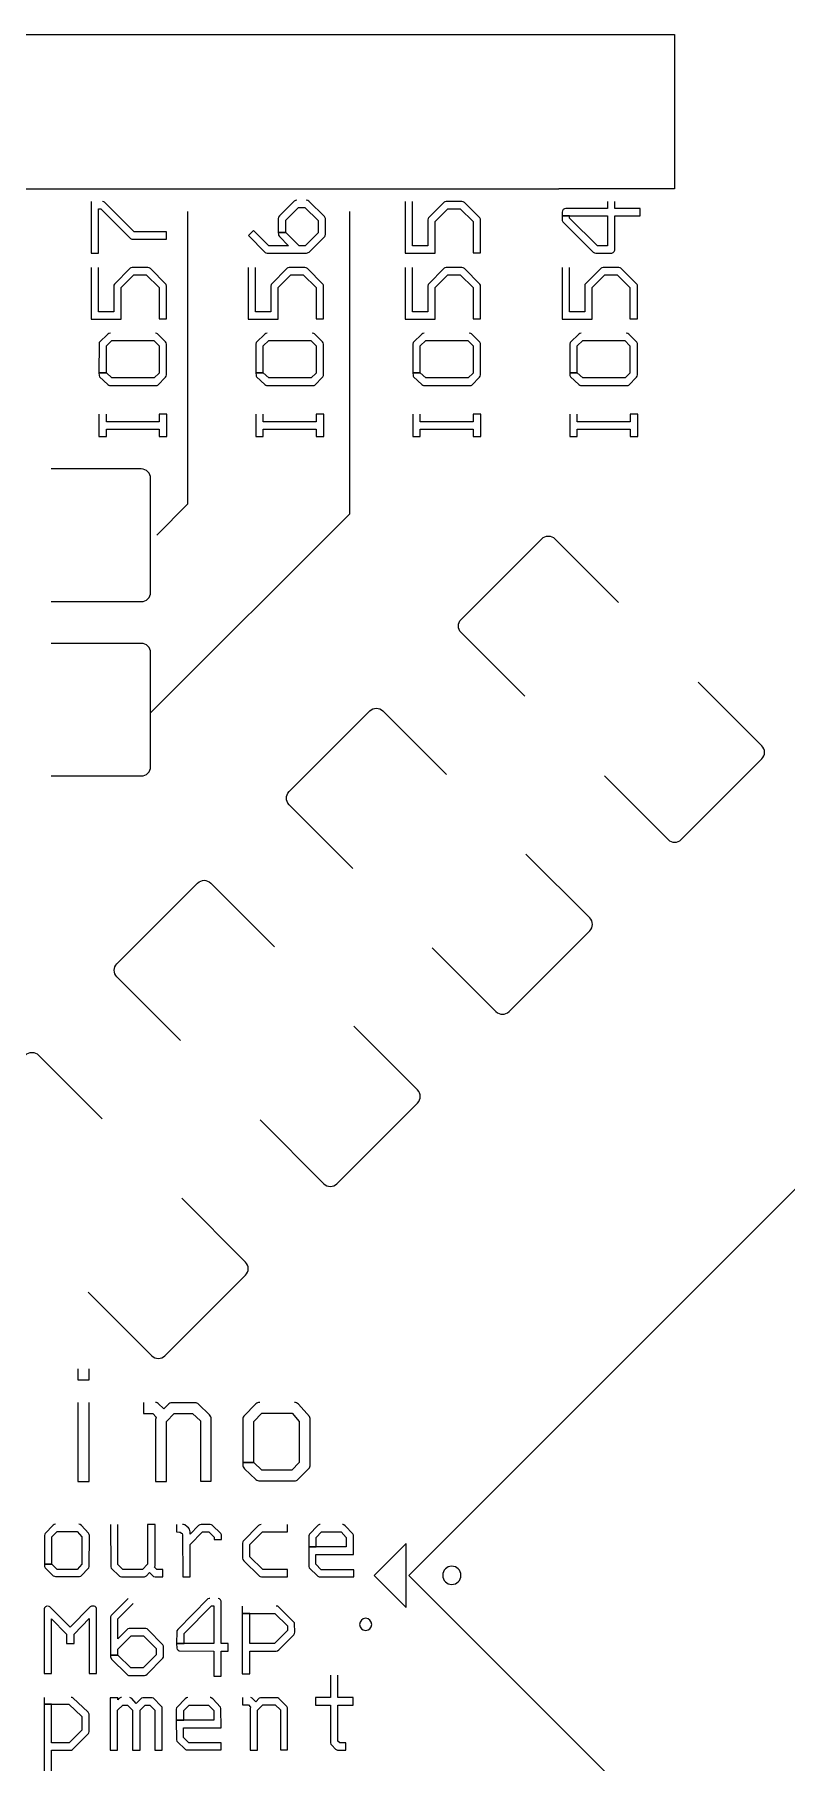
# Model space of a CAD drawing. Extents: x -1 to 99, y 1 to 53.
# Drawn here: x 53.23 to 65.62, y 23.59 to 52.06 of the extents above; entities that cross this region are included whole.
import ezdxf

# ---------------------------------------------------------------- set-up
doc = ezdxf.new("R2010")
doc.units = 0
doc.layers.add('gto', color=1, linetype='CONTINUOUS')

msp = doc.modelspace()

# ---------------------------------------------------------------- linework, layer by layer
at = {"layer": 'gto', "color": 1}
for points in [[(43.454907, 49.523769), (43.454907, 52.063774), (63.774948, 52.063774), (63.774948, 49.523769), (61.869944, 49.523769)], [(43.454907, 49.523769), (61.869944, 49.523769)], [(54.164588, 49.313179), (54.164588, 48.462277), (54.286509, 48.462277), (54.286509, 49.191258), (54.322069, 49.191258), (54.8128, 48.702057), (54.83464, 48.691897), (55.406651, 48.690877), (55.406651, 48.812798), (54.87071, 48.812798), (54.382009, 49.303019), (54.371849, 49.308609), (54.347469, 49.313179)], [(57.553975, 49.336039), (57.530605, 49.331469), (57.510795, 49.318259), (57.264415, 49.076958), (57.251205, 49.055618), (57.246634, 49.033778), (57.246634, 48.802638), (57.368555, 48.802638), (57.368555, 49.005838), (57.579375, 49.214118), (57.683515, 49.214118), (57.901956, 48.998218), (57.901956, 48.795018), (57.688595, 48.584197), (57.589535, 48.584197), (57.368555, 48.802638), (57.246634, 48.802638), (57.248154, 48.767078), (57.251205, 48.755898), (57.264415, 48.736597), (57.416815, 48.584197), (57.091694, 48.584197), (56.837694, 48.835658), (56.753874, 48.751838), (57.032764, 48.471927), (57.042924, 48.466337), (57.066294, 48.462277), (57.713995, 48.462277), (57.754636, 48.480057), (58.014216, 48.738117), (58.019806, 48.748277), (58.023876, 48.772158), (58.022856, 49.034798), (58.014216, 49.056128), (58.006096, 49.066798), (57.752096, 49.318259), (57.731265, 49.331469), (57.708915, 49.336039)], [(59.338579, 49.313179), (59.338579, 48.462277), (59.83134, 48.462277), (59.83134, 48.985518), (60.03962, 49.191258), (60.24536, 49.191258), (60.456181, 48.982978), (60.456181, 48.467357), (60.578101, 48.467357), (60.577081, 49.019558), (60.568451, 49.041398), (60.313941, 49.295399), (60.294131, 49.308609), (60.270761, 49.313179), (60.01422, 49.313179), (59.99034, 49.308609), (59.9812, 49.303019), (59.721099, 49.041908), (59.714499, 49.031748), (59.709419, 49.008378), (59.709419, 48.584197), (59.460499, 48.584197), (59.460499, 49.313179)], [(62.672585, 49.310639), (62.672585, 49.198878), (61.986784, 49.198878), (61.963424, 49.193798), (61.943604, 49.178558), (61.930404, 49.159258), (61.925824, 49.137918), (61.925824, 49.076958), (62.672585, 49.076958), (62.672585, 48.584197), (62.507485, 48.584197), (62.047744, 49.036318), (62.047744, 49.076958), (61.925824, 49.076958), (61.926844, 48.997708), (61.935984, 48.975868), (62.438905, 48.480057), (62.459735, 48.466337), (62.482085, 48.462277), (62.745745, 48.463297), (62.756916, 48.466337), (62.767586, 48.471927), (62.784346, 48.489197), (62.793496, 48.510537), (62.794506, 49.076958), (63.211066, 49.076958), (63.211066, 49.198878), (62.794506, 49.198878), (62.794506, 49.310639)], [(58.420107, 49.149098), (58.420107, 44.160908), (55.1418, 40.882592)], [(55.753102, 49.149098), (55.753102, 44.323089), (55.2451, 43.815088)], [(54.164588, 48.223516), (54.164588, 47.372615), (54.657349, 47.372615), (54.657349, 47.895856), (54.86563, 48.101596), (55.07137, 48.101596), (55.282191, 47.893316), (55.282191, 47.380235), (55.404111, 47.380235), (55.404111, 47.918716), (55.399541, 47.942596), (55.393951, 47.951736), (55.13995, 48.205736), (55.12014, 48.218946), (55.09677, 48.223516), (54.84023, 48.223516), (54.81585, 48.218946), (54.8067, 48.213356), (54.546609, 47.952246), (54.536449, 47.930906), (54.535429, 47.494535), (54.286509, 47.494535), (54.286509, 48.223516)], [(56.751334, 48.223516), (56.751334, 47.372615), (57.244094, 47.372615), (57.244094, 47.895856), (57.452375, 48.101596), (57.658115, 48.101596), (57.868936, 47.893316), (57.868936, 47.380235), (57.990856, 47.380235), (57.989836, 47.931416), (57.986786, 47.942596), (57.981196, 47.951736), (57.726695, 48.205736), (57.707385, 48.218946), (57.683515, 48.223516), (57.426975, 48.223516), (57.403095, 48.218946), (57.393955, 48.213356), (57.133854, 47.952246), (57.127254, 47.942086), (57.122174, 47.918716), (57.122174, 47.494535), (56.873254, 47.494535), (56.873254, 48.223516)], [(59.338579, 48.223516), (59.338579, 47.372615), (59.83134, 47.372615), (59.83134, 47.895856), (60.03962, 48.101596), (60.24536, 48.101596), (60.456181, 47.893316), (60.456181, 47.380235), (60.578101, 47.380235), (60.577081, 47.931416), (60.568451, 47.951736), (60.313941, 48.205736), (60.294131, 48.218946), (60.270761, 48.223516), (60.01422, 48.223516), (59.99034, 48.218946), (59.9812, 48.213356), (59.721099, 47.952246), (59.714499, 47.942086), (59.709419, 47.918716), (59.709419, 47.494535), (59.460499, 47.494535), (59.460499, 48.223516)], [(61.925824, 48.223516), (61.925824, 47.372615), (62.418585, 47.372615), (62.418585, 47.895856), (62.626865, 48.101596), (62.832606, 48.101596), (63.043426, 47.893316), (63.043426, 47.380235), (63.165346, 47.380235), (63.164336, 47.931416), (63.160776, 47.942596), (63.155186, 47.951736), (62.892046, 48.213356), (62.881376, 48.218946), (62.858006, 48.223516), (62.601465, 48.223516), (62.577595, 48.218946), (62.567945, 48.213356), (62.316985, 47.961896), (62.301745, 47.942086), (62.296665, 47.918716), (62.296665, 47.494535), (62.047744, 47.494535), (62.047744, 48.223516)], [(54.479549, 47.144014), (54.455669, 47.139444), (54.436369, 47.126234), (54.302769, 46.996694), (54.296669, 46.987044), (54.292609, 46.974854), (54.291589, 46.486153), (54.413509, 46.486153), (54.413509, 46.933194), (54.504949, 47.022094), (55.19583, 47.022094), (55.282191, 46.933194), (55.282191, 46.483613), (55.20091, 46.404873), (54.502409, 46.404873), (54.413509, 46.486153), (54.291589, 46.486153), (54.292609, 46.445003), (54.302769, 46.423163), (54.436369, 46.298193), (54.456689, 46.282953), (54.466849, 46.278893), (55.22631, 46.277873), (55.251711, 46.281933), (55.262381, 46.287523), (55.388871, 46.415033), (55.400051, 46.434333), (55.404111, 46.458213), (55.404111, 46.958594), (55.399541, 46.981964), (55.386331, 47.001774), (55.255771, 47.133854), (55.24561, 47.139444), (55.22123, 47.144014)], [(57.066294, 47.144014), (57.042924, 47.139444), (57.023114, 47.126234), (56.890014, 46.996694), (56.883414, 46.987044), (56.878334, 46.961134), (56.878334, 46.486153), (57.000254, 46.486153), (57.000254, 46.933194), (57.091694, 47.022094), (57.782576, 47.022094), (57.868936, 46.933194), (57.868936, 46.483613), (57.787656, 46.404873), (57.089154, 46.404873), (57.000254, 46.486153), (56.878334, 46.486153), (56.879854, 46.445003), (56.883414, 46.433323), (56.890014, 46.423163), (57.023114, 46.298193), (57.043434, 46.282953), (57.053594, 46.278893), (57.813056, 46.277873), (57.838456, 46.281933), (57.849626, 46.287523), (57.975616, 46.415033), (57.982726, 46.424173), (57.990346, 46.445513), (57.990856, 46.958594), (57.986786, 46.981964), (57.973076, 47.001774), (57.843026, 47.133854), (57.832866, 47.139444), (57.807976, 47.144014)], [(59.653539, 47.144014), (59.630169, 47.139444), (59.610359, 47.126234), (59.477259, 46.996694), (59.470659, 46.987044), (59.465579, 46.961134), (59.465579, 46.486153), (59.587499, 46.486153), (59.587499, 46.933194), (59.678939, 47.022094), (60.369821, 47.022094), (60.456181, 46.933194), (60.456181, 46.483613), (60.374901, 46.404873), (59.676399, 46.404873), (59.587499, 46.486153), (59.465579, 46.486153), (59.467099, 46.445003), (59.470659, 46.433323), (59.477259, 46.423163), (59.610359, 46.298193), (59.630679, 46.282953), (59.640839, 46.278893), (60.400301, 46.277873), (60.425701, 46.281933), (60.436371, 46.287523), (60.562861, 46.415033), (60.574541, 46.434333), (60.578101, 46.458213), (60.577081, 46.970784), (60.568451, 46.992124), (60.430271, 47.133854), (60.420111, 47.139444), (60.395221, 47.144014)], [(62.240784, 47.144014), (62.217424, 47.139444), (62.197604, 47.126234), (62.064514, 46.996694), (62.057904, 46.987044), (62.052824, 46.961134), (62.052824, 46.486153), (62.174744, 46.486153), (62.174744, 46.933194), (62.266185, 47.022094), (62.957066, 47.022094), (63.043426, 46.933194), (63.043426, 46.483613), (62.962146, 46.404873), (62.263645, 46.404873), (62.174744, 46.486153), (62.052824, 46.486153), (62.054354, 46.445003), (62.057904, 46.433323), (62.064514, 46.423163), (62.197604, 46.298193), (62.217924, 46.282953), (62.228084, 46.278893), (62.987546, 46.277873), (63.012946, 46.281933), (63.023616, 46.287523), (63.150106, 46.415033), (63.161286, 46.434333), (63.165346, 46.458213), (63.164336, 46.970784), (63.155186, 46.992124), (63.025646, 47.126234), (63.007366, 47.139444), (62.982466, 47.144014)], [(54.291589, 45.807972), (54.291589, 45.437131), (54.413509, 45.437131), (54.413509, 45.561591), (55.284731, 45.561591), (55.284731, 45.437131), (55.409191, 45.437131), (55.409191, 45.807972), (55.284731, 45.807972), (55.284731, 45.683511), (54.413509, 45.683511), (54.413509, 45.807972)], [(56.878334, 45.807972), (56.878334, 45.437131), (57.000254, 45.437131), (57.000254, 45.561591), (57.871476, 45.561591), (57.871476, 45.437131), (57.995936, 45.437131), (57.995936, 45.807972), (57.871476, 45.807972), (57.871476, 45.683511), (57.000254, 45.683511), (57.000254, 45.807972)], [(59.465579, 45.807972), (59.465579, 45.437131), (59.587499, 45.437131), (59.587499, 45.561591), (60.458721, 45.561591), (60.458721, 45.437131), (60.583181, 45.437131), (60.583181, 45.807972), (60.458721, 45.807972), (60.458721, 45.683511), (59.587499, 45.683511), (59.587499, 45.807972)], [(62.052824, 45.807972), (62.052824, 45.437131), (62.174744, 45.437131), (62.174744, 45.561591), (63.045966, 45.561591), (63.045966, 45.437131), (63.170426, 45.437131), (63.170426, 45.807972), (63.045966, 45.807972), (63.045966, 45.683511), (62.174744, 45.683511), (62.174744, 45.807972)], [(54.9893, 44.90419), (53.504317, 44.90419)], [(55.1417, 42.871366), (55.1417, 44.75179)], [(60.260551, 42.422985), (61.590213, 43.752648)], [(61.805734, 43.752648), (62.855776, 42.702615)], [(53.504317, 42.718965), (54.9893, 42.718965)], [(61.310583, 41.157422), (60.260551, 42.207464)], [(54.9894, 42.030324), (53.504417, 42.030324)], [(55.1418, 39.99751), (55.1418, 41.877924)], [(65.21569, 40.342691), (64.165658, 41.392733)], [(57.424205, 39.586639), (58.753868, 40.916302)], [(58.969388, 40.916302), (60.01943, 39.86626)], [(63.886028, 38.797508), (65.21569, 40.12717)], [(53.504417, 39.84511), (54.9894, 39.84511)], [(62.620465, 39.84754), (63.670507, 38.797508)], [(58.474237, 38.321077), (57.424205, 39.371119)], [(62.379345, 37.506345), (61.329303, 38.556387)], [(54.587729, 36.750364), (55.917392, 38.080026)], [(56.132912, 38.080026), (57.182954, 37.029994)], [(61.049682, 35.961162), (62.379345, 37.290825)], [(59.78412, 37.011194), (60.834162, 35.961162)], [(55.637761, 35.484801), (54.587729, 36.534843)], [(59.399309, 26.670053), (68.834128, 36.104872), (78.268957, 26.670053), (68.834128, 17.235224), (59.399309, 26.670053)], [(59.542869, 34.670069), (58.492837, 35.720111)], [(53.296567, 35.24373), (54.346609, 34.193698)], [(56.947644, 34.174928), (57.997686, 33.124886)], [(58.213206, 33.124886), (59.542869, 34.454559)], [(56.706523, 31.833774), (55.656481, 32.883816)], [(55.376851, 30.288591), (56.706523, 31.618253)], [(54.111298, 31.338633), (55.16134, 30.288591)], [(53.943098, 30.07518), (53.943098, 29.88976), (54.128518, 29.88976), (54.128518, 30.07518)], [(53.943098, 29.518919), (53.943098, 28.215896), (54.128518, 28.215896), (54.128518, 29.518919)], [(55.02768, 29.518919), (55.02768, 29.338579), (55.17754, 29.338579), (55.23342, 29.277619), (55.22072, 29.239518), (55.22072, 28.218436), (55.403601, 28.218436), (55.403601, 29.203448), (55.530601, 29.338579), (55.835402, 29.338579), (55.967482, 29.214118), (55.967482, 28.223516), (56.140202, 28.223516), (56.140202, 29.249678), (56.138682, 29.266949), (56.133602, 29.283209), (56.124452, 29.298449), (56.112262, 29.313179), (55.934462, 29.490979), (55.921252, 29.500629), (55.906522, 29.507739), (55.890772, 29.512319), (55.873502, 29.513839), (55.495041, 29.513839), (55.476751, 29.511809), (55.460501, 29.507239), (55.445261, 29.499109), (55.431541, 29.488439), (55.357881, 29.414779), (55.266951, 29.503169), (55.253231, 29.511809), (55.23799, 29.516889), (55.22072, 29.518919)], [(56.940304, 29.520949), (56.921514, 29.519939), (56.904744, 29.515359), (56.891034, 29.508249), (56.879344, 29.498599), (56.678173, 29.292859), (56.668523, 29.277619), (56.662933, 29.262379), (56.660903, 29.246628), (56.660903, 28.530857), (56.843784, 28.530857), (56.843784, 29.206498), (56.975864, 29.341119), (57.473705, 29.341119), (57.590545, 29.206498), (57.590545, 28.530857), (57.468625, 28.401317), (56.975864, 28.401317), (56.843784, 28.530857), (56.660903, 28.530857), (56.660903, 28.492757), (56.662933, 28.472947), (56.668013, 28.455677), (56.676653, 28.439927), (56.688843, 28.426207), (56.879344, 28.248916), (56.893064, 28.239776), (56.907284, 28.233676), (56.923544, 28.229616), (57.528065, 28.229616), (57.545845, 28.233676), (57.559555, 28.239776), (57.748025, 28.429257), (57.759206, 28.443477), (57.767336, 28.458717), (57.771906, 28.474977), (57.773426, 28.492757), (57.772416, 29.256279), (57.767836, 29.271519), (57.760726, 29.285239), (57.580385, 29.490979), (57.564635, 29.504189), (57.548385, 29.513839), (57.530605, 29.519429), (57.511805, 29.520949)], [(53.577337, 27.512315), (53.553467, 27.508255), (53.536697, 27.497075), (53.403607, 27.359915), (53.396997, 27.349755), (53.391917, 27.329435), (53.391917, 26.851914), (53.513837, 26.851914), (53.513837, 27.304035), (53.600197, 27.392935), (53.932938, 27.392935), (54.011678, 27.304035), (54.011678, 26.851914), (53.930398, 26.765554), (53.600197, 26.765554), (53.513837, 26.851914), (53.391917, 26.851914), (53.392937, 26.813304), (53.402077, 26.791464), (53.536697, 26.663953), (53.556007, 26.654303), (53.577337, 26.651253), (53.970028, 26.651763), (53.990348, 26.658363), (54.123948, 26.795014), (54.132588, 26.815334), (54.133598, 27.324355), (54.130048, 27.345695), (54.118358, 27.364995), (54.004058, 27.491995), (53.982728, 27.507235), (53.958338, 27.512315)], [(54.484119, 27.509775), (54.485139, 26.811274), (54.494279, 26.789934), (54.629409, 26.655823), (54.639059, 26.650233), (54.661919, 26.646173), (55.04394, 26.647193), (55.05461, 26.650233), (55.0734, 26.663953), (55.1242, 26.714753), (55.18262, 26.655823), (55.19227, 26.650233), (55.21818, 26.646173), (55.342641, 26.646173), (55.342641, 26.765554), (55.24358, 26.765554), (55.20548, 26.806194), (55.21564, 26.829054), (55.21564, 27.509775), (55.09372, 27.509775), (55.09372, 26.854454), (55.00736, 26.765554), (54.687319, 26.765554), (54.603499, 26.846834), (54.603499, 27.509775)], [(55.571241, 27.509775), (55.571241, 27.385315), (55.619501, 27.383795), (55.631191, 27.380745), (55.652521, 27.367535), (55.660651, 27.357885), (55.669291, 27.336545), (55.672841, 26.643633), (55.792222, 26.643633), (55.792222, 27.179574), (56.000502, 27.385315), (56.099562, 27.385315), (56.191002, 27.298955), (56.191002, 27.263395), (56.312923, 27.263395), (56.311913, 27.336545), (56.301753, 27.357885), (56.157472, 27.499615), (56.147312, 27.505205), (56.122422, 27.509775), (55.975102, 27.509775), (55.952752, 27.504695), (55.931922, 27.489455), (55.792222, 27.347215), (55.792222, 27.385315), (55.789682, 27.407665), (55.781052, 27.429515), (55.766822, 27.450845), (55.746501, 27.471675), (55.704851, 27.500125), (55.686561, 27.507235), (55.670301, 27.509775)], [(56.963164, 27.507235), (56.941834, 27.502665), (56.922524, 27.489455), (56.670053, 27.233424), (56.663443, 27.223774), (56.658363, 27.202434), (56.658363, 26.950974), (56.663443, 26.928624), (56.678683, 26.907794), (56.936244, 26.655823), (56.945894, 26.650233), (56.970784, 26.646173), (57.400045, 26.646173), (57.400045, 26.765554), (56.993644, 26.765554), (56.780284, 26.976374), (56.780284, 27.177034), (56.988564, 27.387855), (57.400045, 27.387855), (57.400045, 27.507235)], [(57.938526, 27.509775), (57.927356, 27.508255), (57.904496, 27.496565), (57.892806, 27.486915), (57.759716, 27.349755), (57.753106, 27.339595), (57.748025, 27.319275), (57.748025, 27.138934), (57.869946, 27.138934), (57.869946, 27.293875), (57.958846, 27.385315), (58.281427, 27.385315), (58.367787, 27.296415), (58.367787, 27.138934), (57.748025, 27.138934), (57.749045, 26.814324), (57.758186, 26.794004), (57.899416, 26.655823), (57.919736, 26.647193), (58.489707, 26.646173), (58.489707, 26.760474), (57.956306, 26.760474), (57.867406, 26.851914), (57.867406, 27.011934), (58.487167, 27.011934), (58.486157, 27.332485), (58.475997, 27.352805), (58.347467, 27.486915), (58.325117, 27.503675), (58.314957, 27.508255), (58.304287, 27.509775)], [(59.354149, 27.197354), (58.826848, 26.670053), (59.354149, 26.142742)], [(59.354329, 27.197354), (58.827018, 26.670053), (59.354329, 26.142742)], [(59.354149, 26.142742), (59.354149, 27.197354)], [(54.77114, 26.291083), (54.491739, 26.010152), (54.482599, 25.988312), (54.481579, 25.356361), (54.603499, 25.356361), (54.603499, 25.452881), (54.82194, 25.673861), (55.02514, 25.673861), (55.23342, 25.465581), (55.23342, 25.358901), (55.01752, 25.143), (54.81432, 25.143), (54.603499, 25.356361), (54.481579, 25.356361), (54.481579, 25.328421), (54.499359, 25.287781), (54.748279, 25.03886), (54.76809, 25.02565), (54.77927, 25.02209), (55.04292, 25.02108), (55.06527, 25.02565), (55.0861, 25.03886), (55.345691, 25.302511), (55.354331, 25.323851), (55.354331, 25.500631), (55.345691, 25.522471), (55.09626, 25.778002), (55.0861, 25.786132), (55.06426, 25.794762), (54.78689, 25.794762), (54.76555, 25.786132), (54.603499, 25.625601), (54.603499, 25.953262), (54.85496, 26.204722)], [(56.119882, 26.291083), (56.106672, 26.290063), (56.085342, 26.281433), (55.589021, 25.778002), (55.575811, 25.758192), (55.572261, 25.747011), (55.571241, 25.544321), (55.693161, 25.544321), (55.693161, 25.711961), (56.145282, 26.169162), (56.183382, 26.169162), (56.183382, 25.544321), (55.571241, 25.544321), (55.572261, 25.471171), (55.581401, 25.449831), (55.589021, 25.440181), (55.608831, 25.426971), (55.620011, 25.423411), (56.183382, 25.422401), (56.183382, 25.00584), (56.305303, 25.00584), (56.305303, 25.422401), (56.419603, 25.422401), (56.419603, 25.544321), (56.305303, 25.544321), (56.304293, 26.242312), (56.295653, 26.264153), (56.278383, 26.281433), (56.256533, 26.290063)], [(53.442717, 26.164082), (53.431037, 26.161542), (53.408177, 26.148842), (53.396487, 26.135632), (53.389377, 26.119372), (53.386837, 26.100582), (53.386837, 25.05156), (53.508757, 25.05156), (53.508757, 25.955802), (53.757678, 25.701801), (53.757678, 25.549401), (53.882138, 25.549401), (53.882138, 25.701801), (54.131058, 25.958342), (54.131058, 25.05156), (54.252979, 25.05156), (54.252979, 26.105662), (54.250439, 26.125472), (54.242818, 26.141732), (54.230118, 26.154932), (54.212338, 26.164082), (54.178808, 26.163062), (54.167638, 26.160522), (54.148838, 26.148842), (53.816098, 25.816102), (53.480817, 26.152902), (53.458977, 26.163062)], [(56.653283, 26.164082), (56.653283, 26.042162), (57.189224, 26.042162), (57.397505, 25.838962), (57.397505, 25.760222), (57.186684, 25.546861), (56.780284, 25.546861), (56.780284, 26.042162), (56.653283, 26.042162), (56.653283, 25.04902), (56.780284, 25.04902), (56.780284, 25.419861), (57.212084, 25.419861), (57.233424, 25.425451), (57.255265, 25.442721), (57.501645, 25.691641), (57.513335, 25.711451), (57.516885, 25.734821), (57.515875, 25.875532), (57.512825, 25.886202), (57.499105, 25.905002), (57.247134, 26.155442), (57.236974, 26.160522), (57.212084, 26.164082)], [(58.108706, 25.02717), (58.108706, 24.656329), (57.859786, 24.656329), (57.859786, 24.531869), (58.108706, 24.531869), (58.108706, 23.912108), (58.113786, 23.888748), (58.129026, 23.868928), (58.189986, 23.805428), (58.211326, 23.792228), (58.221996, 23.788668), (58.357627, 23.787648), (58.357627, 23.909568), (58.258567, 23.909568), (58.230626, 23.937508), (58.230626, 24.531869), (58.482087, 24.531869), (58.482087, 24.656329), (58.230626, 24.656329), (58.230626, 25.02717)], [(53.386837, 24.658869), (53.386837, 24.549649), (53.793238, 24.549649), (54.009138, 24.343909), (54.009138, 24.120388), (53.800858, 23.909568), (53.508757, 23.909568), (53.508757, 24.549649), (53.386837, 24.549649), (53.386837, 23.416807), (53.508757, 23.416807), (53.508757, 23.790188), (53.837438, 23.791208), (53.857758, 23.800348), (54.118868, 24.063498), (54.124458, 24.074168), (54.128518, 24.097528), (54.127508, 24.381509), (54.124458, 24.392679), (54.110738, 24.412489), (53.861818, 24.651249), (53.850138, 24.656839), (53.833878, 24.658869)], [(54.661919, 24.656329), (54.649729, 24.655319), (54.628389, 24.646169), (54.618739, 24.638549), (54.600959, 24.618229), (54.600959, 24.653789), (54.476499, 24.653789), (54.476499, 23.787648), (54.598419, 23.787648), (54.598419, 24.445509), (54.687319, 24.531869), (54.76098, 24.531869), (54.8448, 24.445509), (54.8448, 23.787648), (54.96926, 23.787648), (54.96926, 24.445509), (55.05054, 24.531869), (55.13182, 24.531869), (55.2131, 24.448049), (55.2131, 23.787648), (55.335021, 23.787648), (55.334011, 24.484629), (55.330961, 24.495809), (55.317241, 24.516629), (55.18872, 24.643629), (55.16687, 24.652779), (55.01295, 24.652779), (54.99161, 24.643629), (54.98196, 24.636009), (54.90576, 24.557269), (54.8321, 24.638549), (54.81178, 24.651759), (54.79959, 24.655319)], [(55.754122, 24.656329), (55.731771, 24.650749), (55.710941, 24.633469), (55.577851, 24.496309), (55.571241, 24.486149), (55.566161, 24.465829), (55.566161, 24.282949), (55.688081, 24.282949), (55.688081, 24.440429), (55.776982, 24.531869), (56.097022, 24.531869), (56.185922, 24.442969), (56.185922, 24.282949), (55.566161, 24.282949), (55.567181, 23.960878), (55.574801, 23.939038), (55.581401, 23.929888), (55.716531, 23.801368), (55.726181, 23.796288), (55.749041, 23.792728), (56.307843, 23.792728), (56.307843, 23.907028), (55.771902, 23.907028), (55.685541, 23.998468), (55.685541, 24.158488), (56.302763, 24.158488), (56.301753, 24.477009), (56.293113, 24.497329), (56.165602, 24.633469), (56.143252, 24.650749), (56.133092, 24.654809), (56.122422, 24.656329)], [(56.655823, 24.656329), (56.655823, 24.536949), (56.754884, 24.536949), (56.790444, 24.496309), (56.783334, 24.474469), (56.782824, 23.790188), (56.904744, 23.790188), (56.904744, 24.445509), (56.991104, 24.536949), (57.194304, 24.536949), (57.280665, 24.453129), (57.280665, 23.792728), (57.397505, 23.792728), (57.396495, 24.488189), (57.386335, 24.509519), (57.257805, 24.638549), (57.240024, 24.649729), (57.217164, 24.653789), (56.953514, 24.652779), (56.932174, 24.643629), (56.874264, 24.587749), (56.813814, 24.646169), (56.795014, 24.655319)]]:
    msp.add_lwpolyline(points, dxfattribs=at)
for points in [[(55.14171, 44.75179), (55.14171, 44.75179), (55.14171, 44.75179, 0.414214), (54.98931, 44.90419), (54.98931, 44.90419)], [(61.590223, 43.752658), (61.590223, 43.752658), (61.590223, 43.752658, -0.414186), (61.805744, 43.752658), (61.805744, 43.752658)], [(54.98931, 42.718975), (54.98931, 42.718975), (54.98931, 42.718975, 0.414214), (55.14171, 42.871376), (55.14171, 42.871376)], [(60.260551, 42.207464), (60.260551, 42.207464), (60.260551, 42.207464, -0.414186), (60.260551, 42.422985), (60.260551, 42.422985)], [(55.14181, 41.877924), (55.14181, 41.877924), (55.14181, 41.877924, 0.414214), (54.98941, 42.030324), (54.98941, 42.030324)], [(58.753878, 40.916312), (58.753878, 40.916312), (58.753878, 40.916312, -0.414206), (58.969388, 40.916312), (58.969388, 40.916312)], [(65.2157, 40.12718), (65.2157, 40.12718), (65.2157, 40.12718, 0.414186), (65.2157, 40.342701), (65.2157, 40.342701)], [(54.98941, 39.84511), (54.98941, 39.84511), (54.98941, 39.84511, 0.414214), (55.14181, 39.99751), (55.14181, 39.99751)], [(57.424205, 39.371119), (57.424205, 39.371119), (57.424205, 39.371119, -0.414186), (57.424205, 39.586639), (57.424205, 39.586639)], [(63.670507, 38.797508), (63.670507, 38.797508), (63.670507, 38.797508, 0.414186), (63.886028, 38.797508), (63.886028, 38.797508)], [(55.917402, 38.080036), (55.917402, 38.080036), (55.917402, 38.080036, -0.414186), (56.132922, 38.080036), (56.132922, 38.080036)], [(62.379355, 37.290835), (62.379355, 37.290835), (62.379355, 37.290835, 0.414206), (62.379355, 37.506345), (62.379355, 37.506345)], [(54.587729, 36.534853), (54.587729, 36.534853), (54.587729, 36.534853, -0.414206), (54.587729, 36.750364), (54.587729, 36.750364)], [(60.834162, 35.961162), (60.834162, 35.961162), (60.834162, 35.961162, 0.414186), (61.049682, 35.961162), (61.049682, 35.961162)], [(53.081056, 35.24374), (53.081056, 35.24374), (53.081056, 35.24374, -0.41414), (53.296567, 35.24374), (53.296567, 35.24374)], [(59.542879, 34.454559), (59.542879, 34.454559), (59.542879, 34.454559, 0.414186), (59.542879, 34.670079), (59.542879, 34.670079)], [(57.997686, 33.124896), (57.997686, 33.124896), (57.997686, 33.124896, 0.414214), (58.213206, 33.124896), (58.213206, 33.124896)], [(56.706523, 31.618263), (56.706523, 31.618263), (56.706523, 31.618263, 0.414214), (56.706523, 31.833784), (56.706523, 31.833784)], [(55.16134, 30.288591), (55.16134, 30.288591), (55.16134, 30.288591, 0.414186), (55.376861, 30.288591), (55.376861, 30.288591)], [(60.256541, 26.670083), (60.256541, 26.670083), (60.256541, 26.670083, 1), (59.95632, 26.670083), (59.95632, 26.670083), (59.95632, 26.670083, 1), (60.256541, 26.670083), (60.256541, 26.670083)], [(58.786638, 25.861852), (58.786638, 25.861852), (58.786638, 25.861852, 1), (58.586477, 25.861852), (58.586477, 25.861852), (58.586477, 25.861852, 1), (58.786638, 25.861852), (58.786638, 25.861852)]]:
    msp.add_lwpolyline(points, format="xyb", dxfattribs=at)

doc.saveas('drawing.dxf')
